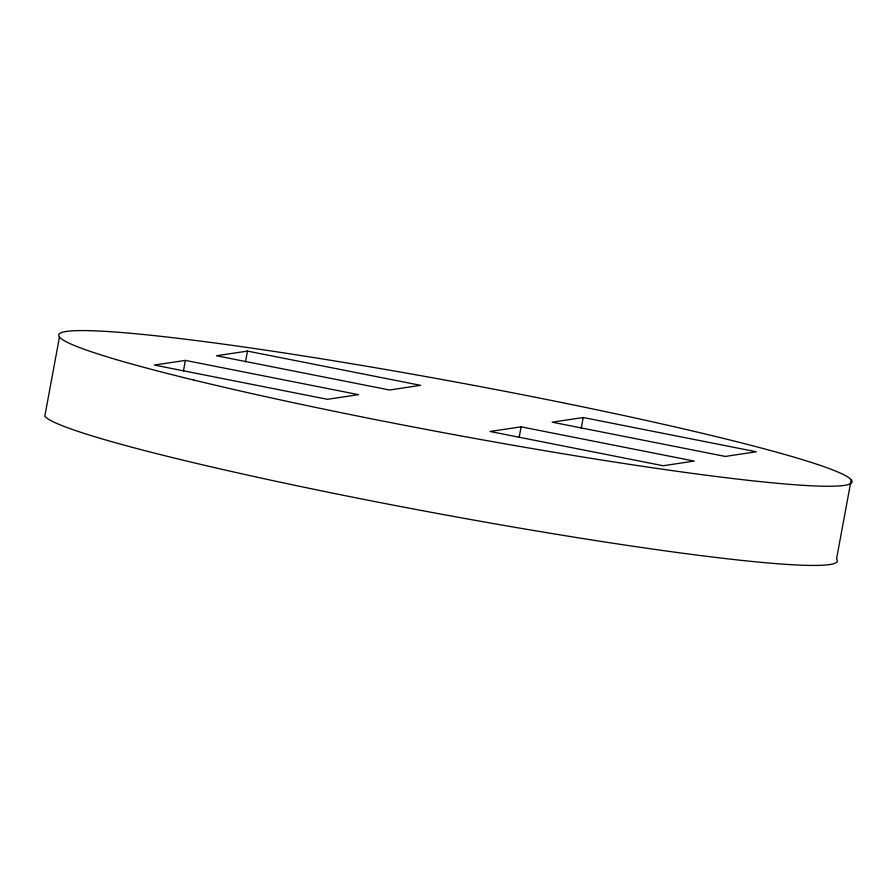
<?xml version="1.0" encoding="UTF-8"?>
<svg xmlns="http://www.w3.org/2000/svg" width="896" height="896" viewBox="0 0 896 896"><rect width="100%" height="100%" fill="white"/><g stroke="black" fill="none" stroke-linecap="round" stroke-linejoin="round"><path stroke-width="1.34" d="M59.472 337.075L44.8 416.248A403.424 26.029 10.5 0 0 466.368 518.75A403.424 26.029 10.5 0 0 836.528 558.925L851.2 479.752M183.389 371.179L185.382 360.405L358.501 394.654L327.454 399.314L154.336 365.053L185.382 360.405M245.493 361.872L247.486 351.098L420.605 385.347L389.558 390.006L216.44 355.746L247.486 351.098M519.12 437.606L521.114 426.832L694.232 461.082L663.186 465.741L490.067 431.48L521.114 426.832M581.224 428.299L583.218 417.525L756.336 451.774L725.29 456.434L552.171 422.173L583.218 417.525M193.592 380.005A403.424 26.029 10.5 0 0 844.368 485.386A403.424 26.029 10.5 0 0 328.048 359.856A403.424 26.029 10.5 0 0 193.592 380.005"/></g></svg>
